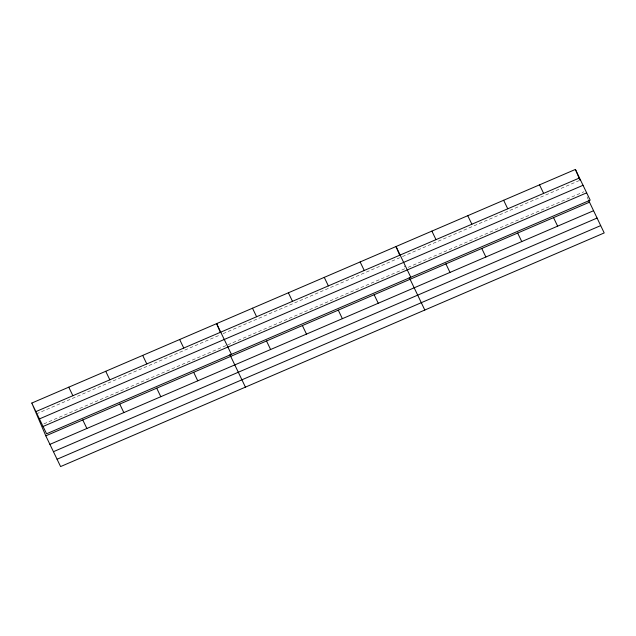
<?xml version="1.0" encoding="UTF-8"?>
<svg xmlns="http://www.w3.org/2000/svg" width="636" height="636" viewBox="0 0 636 636"><rect width="100%" height="100%" fill="white"/><g stroke="black" fill="none" stroke-linecap="round" stroke-linejoin="round"><path stroke-width="0.48" stroke-dasharray="3.18 2.39" d="M36.419 413.885L220.35 334.83M223.045 333.677L399.742 257.731M402.429 256.578L579.134 180.632M43.892 423.862L226.011 345.587M227.807 344.815L405.402 268.487L404.297 265.92M408.089 267.335L583.896 191.778M587.1 196.802L588.26 199.505"/><path stroke-width="0.95" d="M31.8 403.065L575.405 169.43L590.192 200.157L46.587 433.792L31.8 403.065L45.808 435.843L60.595 466.57L604.2 232.935L588.642 200.404M35.902 411.595L579.507 177.961M39.432 418.917L583.037 185.283M43.065 426.47L586.67 192.835M45.808 435.843L589.413 202.208M49.91 444.365L593.515 210.739M53.44 451.695L597.045 218.061M57.073 459.24L600.678 225.605M539.527 184.853L543.629 193.384M553.535 217.623L557.637 226.154M503.648 200.268L507.751 208.799M517.656 233.046L521.759 241.577M467.77 215.691L471.872 224.222M481.778 248.469L485.88 256.992M431.892 231.114L435.994 239.637M445.9 263.884L450.002 272.415M410.8 277.256L396.013 246.53L399.869 255.545M424.808 310.034L409.25 277.503M360.135 261.952L364.245 270.483M374.143 294.722L378.245 303.253M324.257 277.368L328.367 285.898M338.265 310.145L342.375 318.676M288.378 292.791L292.488 301.321M302.386 325.568L306.496 334.091M252.5 308.214L256.61 316.736M266.508 340.983L270.618 349.514M231.417 354.355L216.622 323.629L220.477 332.644M245.424 387.133L229.866 354.602M179.662 339.521L183.764 348.043M193.67 372.291L197.772 380.821M142.695 355.405L146.797 363.935M156.702 388.183L160.805 396.705M105.727 371.289L109.837 379.819M119.735 404.067L123.845 412.597M68.767 387.181L72.87 395.703M82.775 419.951L86.878 428.481M575.405 169.43L580.024 180.25"/></g></svg>
